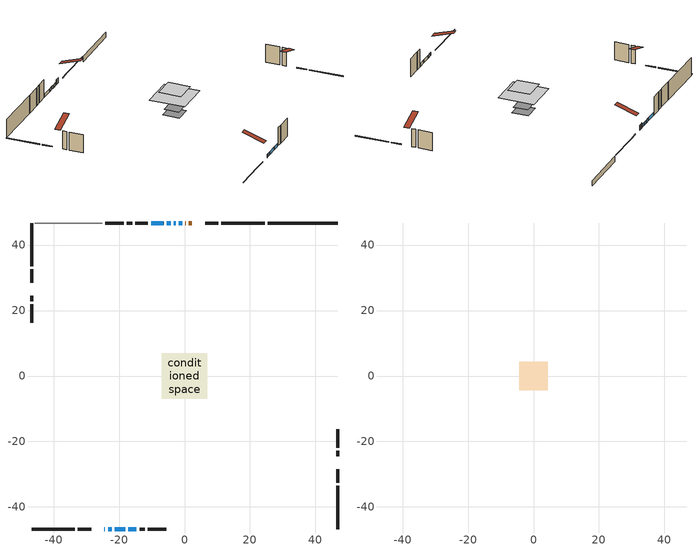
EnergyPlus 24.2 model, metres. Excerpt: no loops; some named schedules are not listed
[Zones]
conditioned space
 floor othersidecoefficients (Floor1 construction): -2.86,-2.86 -2.86,2.86 2.86,2.86 2.86,-2.86 z0.3
 floor adiabatic (AdiabaticFloorConstruction): -6.98,-6.98 -6.98,6.98 6.98,6.98 6.98,-6.98 z5.18
 floor foundation (Slab1 construction): -3.28,-3.28 -3.28,3.28 3.28,3.28 3.28,-3.28 z-1.83
 wall outside (RimJoist1 construction): 24.46,46.73 11.2,46.73 / -46.73,-46.73 -33.47,-46.73 / -46.73,46.73 -46.73,33.47 / 46.73,-46.73 46.73,-33.47 z0.3:0.6
 wall outside (RimJoist3 construction): 10.27,46.73 6.27,46.73 / -32.54,-46.73 -28.54,-46.73 / -46.73,32.54 -46.73,28.54 / 46.73,-32.54 46.73,-28.54 z0.3:0.6
 wall outside (AdiabaticWallConstruction 1): 2.18,46.73 1.32,46.73 / 0.39,46.73 0.29,46.73 z0.3:2.33
 wall outside (AdiabaticWallConstruction): -24.45,-46.73 -24.28,-46.73 / -23.36,-46.73 -22.24,-46.73 / -0.63,46.73 -1.75,46.73 / -2.67,46.73 -3.23,46.73 / -21.32,-46.73 -18.14,-46.73 / -4.16,46.73 -5.49,46.73 / -6.41,46.73 -10.22,46.73 / -17.21,-46.73 -14.67,-46.73 z0.3:1.52
 wall outside (Wall2 construction): -15.97,46.73 -17.63,46.73 / -13.74,-46.73 -12.08,-46.73 / -46.73,24.44 -46.73,22.78 / 46.73,-24.44 46.73,-22.78 z0.3:7.62
 wall outside (Wall3 construction): -18.56,46.73 -24.14,46.73 / -11.15,-46.73 -5.57,-46.73 / -46.73,21.85 -46.73,16.27 / 46.73,-21.85 46.73,-16.27 z0.3:7.62
 wall foundation (FoundationWall1 construction): 46.73,46.73 25.39,46.73 z-1.83:0.3
 wall othersidecoefficients (Wall1 construction): -11.15,46.73 -15.04,46.73 z0.3:7.62
 wall adiabatic (Wall5 construction): -25.07,46.73 -45.8,46.73 z0.3:7.62
 window (WindowConstruction 6): -24.44,-46.73 -24.28,-46.73 z0.3:1.52
 window (WindowConstruction 7): -23.36,-46.73 -22.25,-46.73 z0.3:1.52
 window (WindowConstruction): -0.63,46.73 -1.75,46.73 z0.3:1.52
 window (WindowConstruction 1): -2.67,46.73 -3.23,46.73 z0.3:1.52
 window (WindowConstruction 2): -21.32,-46.73 -18.14,-46.73 z0.3:1.52
 window (WindowConstruction 3): -4.16,46.73 -5.49,46.73 z0.3:1.52
 window (WindowConstruction 4): -6.41,46.73 -10.22,46.73 z0.3:1.52
 window (WindowConstruction 5): -17.21,-46.73 -14.67,-46.73 z0.3:1.52
 door (Door): 2.18,46.73 1.32,46.73 z0.3:2.33
 door (Door 1): 0.39,46.73 0.3,46.73 z0.3:2.33
 ceiling adiabatic (AdiabaticFloorConstruction): 6.98,-6.98 6.98,6.98 -6.98,6.98 -6.98,-6.98 z5.18
attic - vented
 floor to conditioned space (Floor2 construction Reversed): -4.35,-4.35 -4.35,4.35 4.35,4.35 4.35,-4.35 z7.62
 roof outside (Roof1 construction): 3.11,46.73,7.62 3.11,38.25,10.44 5.34,38.25,10.44 5.34,46.73,7.62; -25.37,-46.73,7.62 -25.37,-38.25,10.44 -27.61,-38.25,10.44 -27.61,-46.73,7.62; -46.73,25.37,7.62 -38.25,25.37,10.44 -38.25,27.61,10.44 -46.73,27.61,7.62; 46.73,-25.37,7.62 38.25,-25.37,10.44 38.25,-27.61,10.44 46.73,-27.61,7.62
[Building]
Building 1: Terrain=Suburbs
[Site:Location]
Toronto City Centre_ON: Latitude {deg}=43.63; Longitude {deg}=-79.39; Time Zone {hr}=-5; Elevation {m}=77; Keep Site Location Information=Yes
[Site:GroundTemperature:Shallow]
5.01852, 3.26908, 3.12898, 3.95918, 7.29196, 10.6092, 13.4851, 15.3069, 15.4617, 13.9799, 11.1774, 7.9619
[Site:WaterMainsTemperature]
Calculation Method=Schedule; Temperature Schedule=mains temperature schedule
[Material] Roughness=Rough; Thermal Absorptance=0.9
Name | Thickness {m} | Conductivity {W/m-K} | Density {kg/m3} | Specific Heat {J/kg-K} | Solar Absorptance | Visible Absorptance
asphalt or fiberglass shingles | 0.00635 | 0.162714 | 1121.4 | 1465.45 | 0.4 | 0.4
ceiling loosefill ins | 0.0846667 | 0.0480833 | 16.02 | 1046.75 | 0.7 | 0.7
ceiling stud and cavity | 0.1397 | 0.112058 | 65.682 | 1177.47 | 0.7 | 0.7
concrete 4.0 in. | 0.1016 | 1.803125 | 2242.8 | 837.4 | 0.7 | 0.7
concrete 8.0 in. | 0.2032 | 1.803125 | 2242.8 | 837.4 | 0.7 | 0.7
door material | 0.04445 | 0.20624 | 512.64 | 1214.23 | 0.7 | 0.7
door material 1 | 0.04445 | 0.053851 | 512.64 | 1214.23 | 0.7 | 0.7
exterior vertical ins | 0.0457286 | 0.029427 | 32.04 | 1214.23 | 0.7 | 0.7
floor covering | 0.0127 | 0.0433444 | 54.468 | 1339.84 | 0.6 | 0.6
floor rigid ins; rim joist rigid ins | 0.051816 | 0.029427 | 32.04 | 1214.23 | 0.7 | 0.7
floor rigid ins 1; wall rigid ins | 0.512978 | 0.029427 | 32.04 | 1214.23 | 0.7 | 0.7
floor stud and cavity | 0.1397 | 0.529281 | 92.3553 | 1139.71 | 0.7 | 0.7
floor stud and cavity 1 | 0.1397 | 1.75129 | 37.0049 | 1207.88 | 0.7 | 0.7
furniture material conditioned space 1 | 0.1524 | 0.115458 | 640.8 | 1214.23 | 0.6 | 0.6
gypsum board | 0.0127 | 0.160291 | 801 | 837.4 | 0.6 | 0.6
gypsum board 1 | 0.0127 | 0.160291 | 801 | 837.4 | 0.7 | 0.7
osb sheathing 0.5 in. | 0.0127 | 0.115458 | 512.64 | 1214.23 | 0.4 | 0.4
osb sheathing 0.5 in. 1 | 0.0127 | 0.115458 | 512.64 | 1214.23 | 0.7 | 0.7
osb sheathing 0.75 in. | 0.01905 | 0.115458 | 512.64 | 1214.23 | 0.7 | 0.7
osb sheathing 2.0 in. | 0.0508 | 0.115458 | 512.64 | 1214.23 | 0.7 | 0.7
rim joist stud and cavity | 0.0508 | 0.0451784 | 125.044 | 1163.47 | 0.6 | 0.6
rim joist stud and cavity 1 | 0.0508 | 0.0403734 | 125.044 | 1163.47 | 0.6 | 0.6
wall stud and cavity | 0.1397 | 0.0741102 | 139.0536 | 1170.24 | 0.7 | 0.7
wall stud and cavity 1 | 0.1397 | 0.0819611 | 139.0536 | 1170.24 | 0.7 | 0.7
wall stud and cavity 2 | 0.1397 | 0.0812061 | 139.0536 | 1170.24 | 0.7 | 0.7
wall stud and cavity 3 | 0.0889 | 0.380278 | 52.3479 | 1209.89 | 0.7 | 0.7
wall stud and cavity 4 | 0.0889 | 0.391764 | 83.0341 | 1211.67 | 0.7 | 0.7
wood siding | 0.0254 | 0.102417 | 544.68 | 1172.36 | 0.4 | 0.4
wood siding 1; wood siding 2; wood siding 3 | 0.0254 | 0.102417 | 544.68 | 1172.36 | 0.7 | 0.7
[WindowMaterial:SimpleGlazingSystem]
Name | U-Factor {W/m2-K} | Solar Heat Gain Coefficient
WindowMaterial | 2.27915 | 0.55
WindowMaterial 1 | 2.398955 | 0.5
WindowMaterial 2 | 6.972584 | 0.77
WindowMaterial 3 | 7.03675 | 0.76
WindowMaterial 4 | 7.04753 | 0.76
WindowMaterial 5 | 7.92989 | 0.48
WindowMaterial 6 | 6.617709 | 0.78
[Construction]
AdiabaticFloorConstruction: floor stud and cavity 1, floor rigid ins 1, osb sheathing 0.75 in., floor covering
AdiabaticWallConstruction: wood siding 2, wall rigid ins, wall stud and cavity 3, gypsum board
AdiabaticWallConstruction 1: wood siding 3, wall rigid ins, wall stud and cavity 3, gypsum board
Door: door material
Door 1: door material 1
Floor1 construction: floor stud and cavity, floor rigid ins, osb sheathing 0.75 in., floor covering
Floor2 construction Reversed: gypsum board, ceiling stud and cavity, ceiling loosefill ins
FoundationWall1 construction: concrete 8.0 in., gypsum board 1
furniture construction conditioned space 1: furniture material conditioned space 1
PartitionWallConstruction: gypsum board, wall stud and cavity 4, gypsum board
RimJoist1 construction: wood siding 1, osb sheathing 2.0 in., rim joist stud and cavity
RimJoist3 construction: wood siding 1, rim joist rigid ins, osb sheathing 2.0 in., rim joist stud and cavity 1
Roof1 construction: asphalt or fiberglass shingles
Slab1 construction: concrete 4.0 in.
Wall1 construction; Wall5 construction: osb sheathing 0.5 in., wall stud and cavity, gypsum board
Wall2 construction: wood siding, osb sheathing 0.5 in. 1, wall stud and cavity 1, gypsum board
Wall3 construction: wood siding, osb sheathing 0.5 in. 1, wall stud and cavity 2, gypsum board
WindowConstruction: WindowMaterial
WindowConstruction 1: WindowMaterial 1
WindowConstruction 2: WindowMaterial 2
WindowConstruction 3: WindowMaterial 3
WindowConstruction 4; WindowConstruction 5: WindowMaterial 4
WindowConstruction 6: WindowMaterial 5
WindowConstruction 7: WindowMaterial 6
[Zone] Multiplier=1; Part of Total Floor Area=Yes
Name | Volume {m3}
attic - vented | 34.7887
conditioned space | 619.4
[Space]
Name | Zone | Volume {m3}
attic - vented 1 | attic - vented | 34.7887
conditioned space 1 | conditioned space | 619.4
[ZoneInfiltration:EffectiveLeakageArea]
infil attic - vented 1: Zone or Space=attic - vented 1; Schedule=Always On Discrete; Effective Air Leakage Area {cm2}=3192; Stack Coefficient=0.000196574; Wind Coefficient=9.47291e-06
[ZoneMixing]
whole house fan mix: Zone or Space=attic - vented; Schedule=Always On Continuous; Design Flow Rate Calculation Method=Flow/Zone; Design Flow Rate {m3/s}=0; Source Zone or Space=conditioned space
[SurfaceProperty:OtherSideCoefficients]
other non-freezing space: Combined Convective/Radiative Film Coefficient {W/m2-K}=8.35; Constant Temperature Coefficient=1; External Dry-Bulb Temperature Coefficient=0; Ground Temperature Coefficient=0; Wind Speed Coefficient=0; Zone Air Temperature Coefficient=0; Constant Temperature Schedule=other non-freezing space; Previous Other Side Temperature Coefficient=0
[SurfaceProperty:ExposedFoundationPerimeter]
Slab1: Exposed Perimeter Calculation Method=TotalExposedPerimeter; Total Exposed Perimeter {m}=21.336
[InternalMass] Zone or ZoneList=conditioned space; Space or SpaceList=conditioned space 1
Name | Construction | Surface Area {m2}
furniture mass conditioned space 1 | furniture construction conditioned space 1 | 108.204
partition wall mass | PartitionWallConstruction | 270.51
[Lights]
interior lighting: Zone or ZoneList or Space or SpaceList=conditioned space 1; Schedule=interior lighting schedule; Design Level Calculation Method=LightingLevel; Lighting Level {W}=343.2; Return Air Fraction=0; Fraction Radiant=0.6; Fraction Visible=0.2; Fraction Replaceable=1
[People]
occupants: Zone or ZoneList or Space or SpaceList=conditioned space 1; Number of People Schedule=occupants schedule; Number of People Calculation Method=People; Number of People=3; Fraction Radiant=0.314171; Sensible Heat Fraction=0.56303; Activity Level Schedule=occupants activity schedule; Carbon Dioxide Generation Rate {m3/s-W}=0; Enable ASHRAE 55 Comfort Warnings=No; Mean Radiant Temperature Calculation Type=EnclosureAveraged
[ElectricEquipment] Zone or ZoneList or Space or SpaceList=conditioned space 1; Design Level Calculation Method=EquipmentLevel
Name | Schedule | Design Level {W} | Fraction Latent | Fraction Radiant | Fraction Lost
clothes dryer | clothes dryer schedule | 140.772 | 0.015 | 0.081 | 0.85
clothes washer | clothes washer schedule | 32.1985 | 0.03 | 0.162 | 0.7
cooking range | cooking range schedule | 208.969 | 0.08 | 0.432 | 0.2
dishwasher | dishwasher schedule | 66.8632 | 0.3 | 0.18 | 0.4
fridge | fridge schedule | 72.9452 | 0 | 0.6 | 0
mech vent bath fan 0 | mech vent bath fan 0 schedule | 50.2 | 0 | 0 | 1
mech vent bath fan 1 | mech vent bath fan 1 schedule | 50.2 | 0 | 0 | 1
mech vent house fan | mech vent house fan schedule | 0 | 0 | 0 | 1
mech vent house fan cfis | mech vent house fan cfis schedule | 0 | 0 | 0 | 0
mech vent range fan 0 | mech vent range fan 0 schedule | 57 | 0 | 0 | 1
misc plug loads | misc plug loads schedule | 494.7 | 0.045 | 0.513 | 0.1
whole house fan | Always On Discrete | 0 | 0 | 0 | 1
[OtherEquipment] Zone or ZoneList or Space or SpaceList=conditioned space 1; Design Level Calculation Method=EquipmentLevel
Name | Fuel Type | Schedule | Design Level {W} | Fraction Latent | Fraction Radiant | Fraction Lost
clothes dryer 1 | Electricity | clothes dryer schedule | 0 | 0.015 | 0.081 | 0.85
cooking range 1 | Electricity | cooking range schedule | 0 | 0.08 | 0.432 | 0.2
general water use latent | None | general water use schedule | 59.3978 | 1 | 0 | 0
general water use sensible | None | general water use schedule | -58.539 | 0 | 0.6 | 0
mech vent house fan latent load | None | Always On Discrete | 0 | 1 | 0 | 0
mech vent house fan sensible load | None | Always On Discrete | 0 | 0 | 0 | 0
water heater energy adjustment1 | NaturalGas | Always On Discrete | 0.01 | 0 | 0 | 1
[ZoneInfiltration:DesignFlowRate] Zone or ZoneList or Space or SpaceList=conditioned space 1; Schedule=Always On Discrete; Design Flow Rate Calculation Method=Flow/Zone; Design Flow Rate {m3/s}=0
infil flow; natural vent flow; whole house fan flow
[AvailabilityManager:Scheduled]
furnace airloop Availability Manager: Schedule=Always On Discrete
[Foundation:Kiva]
Foundation Kiva 1: Initial Indoor Air Temperature {C}=18; Wall Height Above Grade {m}=0.300015; Wall Depth Below Slab {m}=0.2032; Custom Block Material Name 1=exterior vertical ins; Custom Block Depth 1 {m}=2.13; Custom Block X Position 1 {m}=0.2159; Custom Block Z Position 1 {m}=0
[Foundation:Kiva:Settings]
Soil Conductivity {W/m-K}=0.849921; Soil Density {kg/m3}=1842.3; Soil Specific Heat {J/kg-K}=418.7; Ground Solar Absorptivity=0.9; Ground Thermal Absorptivity=0.9; Ground Surface Roughness {m}=0.03; Far-Field Width {m}=40; Deep-Ground Boundary Condition=ZeroFlux; Deep-Ground Depth {m}=40; Minimum Cell Dimension {m}=0.2; Maximum Cell Growth Coefficient=3; Simulation Timestep=Timestep
[Exterior:Lights]
exterior lighting: Schedule=exterior lighting schedule; Design Level {W}=75.6
[EnergyManagementSystem:GlobalVariable]
furnace_airloop_Fan_RTF
infil_program_Qfan
infil_program_Qinf
natural_vent_program_Qnv
natural_vent_program_Qwhf
[EnergyManagementSystem:Sensor]
Name | Output:Variable or Output:Meter Index Key | Output:Variable or Output:Meter
airflow_gain | infil flow | Infiltration Sensible Heat Gain Energy
airflow_gain_1 | natural vent flow | Infiltration Sensible Heat Gain Energy
airflow_gain_2 | whole house fan flow | Infiltration Sensible Heat Gain Energy
airflow_loss | infil flow | Infiltration Sensible Heat Loss Energy
airflow_loss_1 | natural vent flow | Infiltration Sensible Heat Loss Energy
airflow_loss_2 | whole house fan flow | Infiltration Sensible Heat Loss Energy
clg_load_cond |  | Cooling:EnergyTransfer:Zone:CONDITIONED SPACE
clg_sp_s; clg_sp_s_1 | cooling setpoint | Schedule Value
clothes_dryer_exhaust_0_sch_s | clothes dryer exhaust 0 schedule | Schedule Value
cool_season | cooling season schedule | Schedule Value
htg_load_cond |  | Heating:EnergyTransfer:Zone:CONDITIONED SPACE
htg_sp_s; htg_sp_s_1 | heating setpoint | Schedule Value
ig_ee_conv | clothes dryer | Electric Equipment Convective Heating Energy
ig_ee_conv_2 | cooking range | Electric Equipment Convective Heating Energy
ig_ee_conv_4 | fridge | Electric Equipment Convective Heating Energy
ig_ee_conv_5 | misc plug loads | Electric Equipment Convective Heating Energy
ig_ee_conv_6 | whole house fan | Electric Equipment Convective Heating Energy
ig_ee_rad | clothes dryer | Electric Equipment Radiant Heating Energy
ig_ee_rad_2 | cooking range | Electric Equipment Radiant Heating Energy
ig_ee_rad_4 | fridge | Electric Equipment Radiant Heating Energy
ig_ee_rad_5 | misc plug loads | Electric Equipment Radiant Heating Energy
ig_ee_rad_6 | whole house fan | Electric Equipment Radiant Heating Energy
ig_lgt_conv | interior lighting | Lights Convective Heating Energy
ig_lgt_rad | interior lighting | Lights Radiant Heating Energy
ig_lgt_vis | interior lighting | Lights Visible Radiation Heating Energy
ig_oe_conv | clothes dryer 1 | Other Equipment Convective Heating Energy
ig_oe_conv_1 | cooking range 1 | Other Equipment Convective Heating Energy
ig_oe_conv_2 | general water use latent | Other Equipment Convective Heating Energy
ig_oe_conv_3 | general water use sensible | Other Equipment Convective Heating Energy
ig_oe_conv_4 | water heater energy adjustment1 | Other Equipment Convective Heating Energy
ig_oe_rad | clothes dryer 1 | Other Equipment Radiant Heating Energy
ig_oe_rad_1 | cooking range 1 | Other Equipment Radiant Heating Energy
ig_oe_rad_2 | general water use latent | Other Equipment Radiant Heating Energy
ig_oe_rad_3 | general water use sensible | Other Equipment Radiant Heating Energy
ig_oe_rad_4 | water heater energy adjustment1 | Other Equipment Radiant Heating Energy
ig_ppl_conv | occupants | People Convective Heating Energy
ig_ppl_rad | occupants | People Radiant Heating Energy
im_conv | furniture mass conditioned space 1 | Surface Inside Face Convection Heat Gain Energy
im_conv_1 | partition wall mass | Surface Inside Face Convection Heat Gain Energy
im_ig | furniture mass conditioned space 1 | Surface Inside Face Internal Gains Radiation Heat Gain Energy
im_ig_1 | partition wall mass | Surface Inside Face Internal Gains Radiation Heat Gain Energy
im_lgt | furniture mass conditioned space 1 | Surface Inside Face Lights Radiation Heat Gain Energy
im_lgt_1 | partition wall mass | Surface Inside Face Lights Radiation Heat Gain Energy
im_sol | furniture mass conditioned space 1 | Surface Inside Face Solar Radiation Heat Gain Energy
im_sol_1 | partition wall mass | Surface Inside Face Solar Radiation Heat Gain Energy
im_surf | furniture mass conditioned space 1 | Surface Inside Face Net Surface Thermal Radiation Heat Gain Energy
im_surf_1 | partition wall mass | Surface Inside Face Net Surface Thermal Radiation Heat Gain Energy
mech_vent_bath_fan_0_sch_s | mech vent bath fan 0 schedule | Schedule Value
mech_vent_bath_fan_1_sch_s | mech vent bath fan 1 schedule | Schedule Value
mech_vent_range_fan_0_sch_s | mech vent range fan 0 schedule | Schedule Value
mv_conv | mech vent bath fan 0 | Electric Equipment Convective Heating Energy
mv_conv_1 | mech vent bath fan 1 | Electric Equipment Convective Heating Energy
mv_conv_2 | mech vent house fan | Electric Equipment Convective Heating Energy
mv_conv_3 | mech vent house fan cfis | Electric Equipment Convective Heating Energy
mv_conv_4 | mech vent range fan 0 | Electric Equipment Convective Heating Energy
mv_conv_5 | mech vent house fan latent load | Other Equipment Convective Heating Energy
mv_conv_6 | mech vent house fan sensible load | Other Equipment Convective Heating Energy
mv_rad | mech vent bath fan 0 | Electric Equipment Radiant Heating Energy
mv_rad_1 | mech vent bath fan 1 | Electric Equipment Radiant Heating Energy
mv_rad_2 | mech vent house fan | Electric Equipment Radiant Heating Energy
mv_rad_3 | mech vent house fan cfis | Electric Equipment Radiant Heating Energy
mv_rad_4 | mech vent range fan 0 | Electric Equipment Radiant Heating Energy
mv_rad_5 | mech vent house fan latent load | Other Equipment Radiant Heating Energy
mv_rad_6 | mech vent house fan sensible load | Other Equipment Radiant Heating Energy
natural_vent_s | natural vent schedule | Schedule Value
oa_temp |  | Site Outdoor Air Drybulb Temperature
out_pb_s |  | Site Outdoor Air Barometric Pressure
out_wt_s |  | Site Outdoor Air Humidity Ratio
site_vw_s |  | Site Wind Speed
ss_back_out | Window1 | Surface Window Shortwave from Zone Back Out Window Heat Transfer Rate
ss_back_out_1 | Window2 | Surface Window Shortwave from Zone Back Out Window Heat Transfer Rate
ss_back_out_2 | Window3 | Surface Window Shortwave from Zone Back Out Window Heat Transfer Rate
ss_back_out_3 | Window4 | Surface Window Shortwave from Zone Back Out Window Heat Transfer Rate
ss_back_out_4 | Window5 | Surface Window Shortwave from Zone Back Out Window Heat Transfer Rate
ss_back_out_5 | Window7 | Surface Window Shortwave from Zone Back Out Window Heat Transfer Rate
ss_back_out_6 | Window8 | Surface Window Shortwave from Zone Back Out Window Heat Transfer Rate
ss_back_out_7 | Window9 | Surface Window Shortwave from Zone Back Out Window Heat Transfer Rate
ss_conv | Door1 | Surface Inside Face Convection Heat Gain Energy
ss_conv_1 | Door2 | Surface Inside Face Convection Heat Gain Energy
ss_conv_2 | Window1 | Surface Inside Face Convection Heat Gain Energy
ss_conv_3 | Window2 | Surface Inside Face Convection Heat Gain Energy
ss_conv_4 | Window3 | Surface Inside Face Convection Heat Gain Energy
ss_conv_5 | Window4 | Surface Inside Face Convection Heat Gain Energy
ss_conv_6 | Window5 | Surface Inside Face Convection Heat Gain Energy
ss_conv_7 | Window7 | Surface Inside Face Convection Heat Gain Energy
ss_conv_8 | Window8 | Surface Inside Face Convection Heat Gain Energy
ss_conv_9 | Window9 | Surface Inside Face Convection Heat Gain Energy
ss_ig | Door1 | Surface Inside Face Internal Gains Radiation Heat Gain Energy
ss_ig_1 | Door2 | Surface Inside Face Internal Gains Radiation Heat Gain Energy
ss_ig_2 | Window1 | Surface Inside Face Internal Gains Radiation Heat Gain Energy
ss_ig_3 | Window2 | Surface Inside Face Internal Gains Radiation Heat Gain Energy
ss_ig_4 | Window3 | Surface Inside Face Internal Gains Radiation Heat Gain Energy
ss_ig_5 | Window4 | Surface Inside Face Internal Gains Radiation Heat Gain Energy
ss_ig_6 | Window5 | Surface Inside Face Internal Gains Radiation Heat Gain Energy
ss_ig_7 | Window7 | Surface Inside Face Internal Gains Radiation Heat Gain Energy
ss_ig_8 | Window8 | Surface Inside Face Internal Gains Radiation Heat Gain Energy
ss_ig_9 | Window9 | Surface Inside Face Internal Gains Radiation Heat Gain Energy
ss_lgt | Door1 | Surface Inside Face Lights Radiation Heat Gain Energy
ss_lgt_1 | Door2 | Surface Inside Face Lights Radiation Heat Gain Energy
ss_sol | Door1 | Surface Inside Face Solar Radiation Heat Gain Energy
ss_sol_1 | Door2 | Surface Inside Face Solar Radiation Heat Gain Energy
ss_surf | Door1 | Surface Inside Face Net Surface Thermal Radiation Heat Gain Energy
ss_surf_1 | Door2 | Surface Inside Face Net Surface Thermal Radiation Heat Gain Energy
ss_surf_2 | Window1 | Surface Inside Face Net Surface Thermal Radiation Heat Gain Energy
ss_surf_3 | Window2 | Surface Inside Face Net Surface Thermal Radiation Heat Gain Energy
ss_surf_4 | Window3 | Surface Inside Face Net Surface Thermal Radiation Heat Gain Energy
ss_surf_5 | Window4 | Surface Inside Face Net Surface Thermal Radiation Heat Gain Energy
ss_surf_6 | Window5 | Surface Inside Face Net Surface Thermal Radiation Heat Gain Energy
ss_surf_7 | Window7 | Surface Inside Face Net Surface Thermal Radiation Heat Gain Energy
ss_surf_8 | Window8 | Surface Inside Face Net Surface Thermal Radiation Heat Gain Energy
ss_surf_9 | Window9 | Surface Inside Face Net Surface Thermal Radiation Heat Gain Energy
ss_trans_in | Window1 | Surface Window Transmitted Solar Radiation Rate
ss_trans_in_1 | Window2 | Surface Window Transmitted Solar Radiation Rate
ss_trans_in_2 | Window3 | Surface Window Transmitted Solar Radiation Rate
ss_trans_in_3 | Window4 | Surface Window Transmitted Solar Radiation Rate
ss_trans_in_4 | Window5 | Surface Window Transmitted Solar Radiation Rate
ss_trans_in_5 | Window7 | Surface Window Transmitted Solar Radiation Rate
ss_trans_in_6 | Window8 | Surface Window Transmitted Solar Radiation Rate
ss_trans_in_7 | Window9 | Surface Window Transmitted Solar Radiation Rate
ss_trans_out | Window1 | Surface Inside Face Initial Transmitted Diffuse Transmitted Out Window Solar Radiation Rate
ss_trans_out_1 | Window2 | Surface Inside Face Initial Transmitted Diffuse Transmitted Out Window Solar Radiation Rate
ss_trans_out_2 | Window3 | Surface Inside Face Initial Transmitted Diffuse Transmitted Out Window Solar Radiation Rate
ss_trans_out_3 | Window4 | Surface Inside Face Initial Transmitted Diffuse Transmitted Out Window Solar Radiation Rate
ss_trans_out_4 | Window5 | Surface Inside Face Initial Transmitted Diffuse Transmitted Out Window Solar Radiation Rate
ss_trans_out_5 | Window7 | Surface Inside Face Initial Transmitted Diffuse Transmitted Out Window Solar Radiation Rate
ss_trans_out_6 | Window8 | Surface Inside Face Initial Transmitted Diffuse Transmitted Out Window Solar Radiation Rate
ss_trans_out_7 | Window9 | Surface Inside Face Initial Transmitted Diffuse Transmitted Out Window Solar Radiation Rate
s_conv | Floor1 | Surface Inside Face Convection Heat Gain Energy
s_conv_1 | Floor2 | Surface Inside Face Convection Heat Gain Energy
s_conv_10 | RimJoist3:180 | Surface Inside Face Convection Heat Gain Energy
s_conv_11 | RimJoist3:270 | Surface Inside Face Convection Heat Gain Energy
s_conv_12 | RimJoist3:90 | Surface Inside Face Convection Heat Gain Energy
s_conv_13 | Slab1 | Surface Inside Face Convection Heat Gain Energy
s_conv_14 | Wall1 | Surface Inside Face Convection Heat Gain Energy
s_conv_15 | Wall2:0 | Surface Inside Face Convection Heat Gain Energy
s_conv_16 | Wall2:180 | Surface Inside Face Convection Heat Gain Energy
s_conv_17 | Wall2:270 | Surface Inside Face Convection Heat Gain Energy
s_conv_18 | Wall2:90 | Surface Inside Face Convection Heat Gain Energy
s_conv_19 | Wall3:0 | Surface Inside Face Convection Heat Gain Energy
s_conv_2 | FoundationWall1 | Surface Inside Face Convection Heat Gain Energy
s_conv_20 | Wall3:180 | Surface Inside Face Convection Heat Gain Energy
s_conv_21 | Wall3:270 | Surface Inside Face Convection Heat Gain Energy
s_conv_22 | Wall3:90 | Surface Inside Face Convection Heat Gain Energy
s_conv_23 | Wall5 | Surface Inside Face Convection Heat Gain Energy
s_conv_3 | inferred conditioned ceiling | Surface Inside Face Convection Heat Gain Energy
s_conv_4 | inferred conditioned floor | Surface Inside Face Convection Heat Gain Energy
s_conv_5 | RimJoist1:0 | Surface Inside Face Convection Heat Gain Energy
s_conv_6 | RimJoist1:180 | Surface Inside Face Convection Heat Gain Energy
s_conv_7 | RimJoist1:270 | Surface Inside Face Convection Heat Gain Energy
s_conv_8 | RimJoist1:90 | Surface Inside Face Convection Heat Gain Energy
s_conv_9 | RimJoist3:0 | Surface Inside Face Convection Heat Gain Energy
s_ig | Floor1 | Surface Inside Face Internal Gains Radiation Heat Gain Energy
s_ig_1 | Floor2 | Surface Inside Face Internal Gains Radiation Heat Gain Energy
s_ig_10 | RimJoist3:180 | Surface Inside Face Internal Gains Radiation Heat Gain Energy
s_ig_11 | RimJoist3:270 | Surface Inside Face Internal Gains Radiation Heat Gain Energy
s_ig_12 | RimJoist3:90 | Surface Inside Face Internal Gains Radiation Heat Gain Energy
s_ig_13 | Slab1 | Surface Inside Face Internal Gains Radiation Heat Gain Energy
s_ig_14 | Wall1 | Surface Inside Face Internal Gains Radiation Heat Gain Energy
s_ig_15 | Wall2:0 | Surface Inside Face Internal Gains Radiation Heat Gain Energy
s_ig_16 | Wall2:180 | Surface Inside Face Internal Gains Radiation Heat Gain Energy
s_ig_17 | Wall2:270 | Surface Inside Face Internal Gains Radiation Heat Gain Energy
s_ig_18 | Wall2:90 | Surface Inside Face Internal Gains Radiation Heat Gain Energy
s_ig_19 | Wall3:0 | Surface Inside Face Internal Gains Radiation Heat Gain Energy
